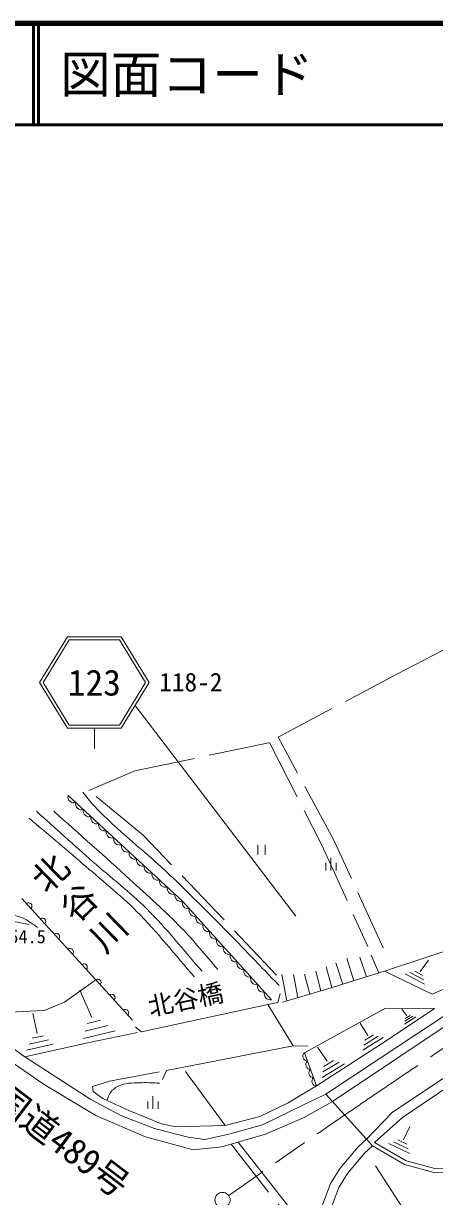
# Model space of a CAD drawing. Units: millimetres, scale not verified. Extents: x 40000 to 680000, y 20000 to 380000.
# Drawn here: x 116770 to 157301, y 264434 to 380000 of the extents above; entities that cross this region are included whole.
import ezdxf
from ezdxf.enums import TextEntityAlignment as Align

# ---------------------------------------------------------------- set-up
doc = ezdxf.new("R2010")
doc.units = ezdxf.units.MM
doc.header["$LTSCALE"] = 1000
doc.linetypes.add('CHAIN', pattern=[18.5, 12, -1.5, 3.5, -1.5])
doc.linetypes.add('DASHED', pattern=[7.5, 6, -1.5])
for name, color, linetype, lineweight in [('M-BGD', 7, 'Continuous', 13), ('M-BGD-EXST', 7, 'Continuous', 13), ('M-BMK', 2, 'CHAIN', 13), ('M-BMK-SRVR', 3, 'Continuous', 13), ('M-STR-HTXT', 7, 'Continuous', 13), ('M-STR-STR1', 1, 'Continuous', 13), ('M-STR-STRC', 7, 'Continuous', 13), ('M-TTL', 2, 'Continuous', 140), ('M-TTL-LINE', 7, 'Continuous', 50)]:
    doc.layers.add(name, color=color, linetype=linetype, lineweight=lineweight)
doc.layers.add('M-BMK-HTXT', color=7, linetype='Continuous')
doc.layers.add('M-TTL-TXT', color=7, linetype='Continuous')
doc.styles.add('@ＭＳ ゴシック', font='')
doc.styles.add('ＭＳ ゴシック', font='')
doc.styles.get('@ＭＳ ゴシック').set_extended_font_data('@MS Gothic')
doc.styles.get('ＭＳ ゴシック').set_extended_font_data('MS Gothic')

msp = doc.modelspace()

# ---------------------------------------------------------------- linework, layer by layer
at = {"layer": 'M-BGD', "linetype": 'DASHED'}
for p, q in [((153568, 315895), (166074, 322354)), ((141890, 309690), (153568, 315895)), ((127754, 306364), (141017, 309157)), ((141017, 309157), (146186, 299045)), ((147363, 299539), (141890, 309690)), ((123214, 304434), (127754, 306364)), ((128581, 300043), (123214, 304434)), ((141734, 286254), (128581, 300043)), ((152232, 288942), (147363, 299539)), ((146186, 299045), (150721, 289070)), ((117332, 291245), (111498, 292370)), ((120803, 283577), (123896, 285773)), ((118805, 282747), (120803, 283577)), ((115382, 282596), (118805, 282747)), ((137236, 269583), (146847, 257345))]:
    msp.add_line(p, q, dxfattribs=at)
at = {"layer": 'M-BGD'}
for p, q in [((132466, 293539), (121169, 303944)), ((127532, 281794), (116621, 293811)), ((141224, 283828), (132466, 293539)), ((164818, 290740), (152359, 286645)), ((148657, 287917), (149338, 285695)), ((149921, 288030), (150604, 286093)), ((151052, 288209), (151799, 286469)), ((145584, 286644), (146082, 284688)), ((146612, 287077), (147177, 285015)), ((146795, 284895), (152359, 286645)), ((147564, 287455), (148254, 285354)), ((152359, 286645), (157068, 284383)), ((156161, 286206), (155350, 286635)), ((155889, 286606), (156691, 287722)), ((142728, 283718), (142256, 286323)), ((143811, 284032), (143387, 286323)), ((144481, 286342), (144990, 284372)), ((156300, 285363), (154409, 286363)), ((156230, 285784), (154880, 286499)), ((157068, 284383), (161650, 286320)), ((123525, 282070), (122341, 284768)), ((141860, 283565), (142086, 284400)), ((142298, 283594), (146795, 284895)), ((147239, 273786), (164256, 285195)), ((128399, 280647), (140873, 283342)), ((140873, 283342), (141860, 283565)), ((140873, 283342), (143355, 279290)), ((151831, 278014), (159748, 283209)), ((118112, 280483), (117688, 282477)), ((144469, 278599), (152453, 282984)), ((152453, 282984), (157290, 282962)), ((157290, 282962), (152516, 279780)), ((154565, 282230), (154073, 282895)), ((155441, 282147), (154345, 281427)), ((155161, 282210), (154379, 281696)), ((154882, 282274), (154412, 281965)), ((125104, 281292), (122870, 280740)), ((124380, 281814), (123039, 281483)), ((127805, 281135), (128399, 280647)), ((150714, 280297), (149953, 281528)), ((111781, 280279), (118810, 275471)), ((114402, 279970), (116919, 278202)), ((119230, 279857), (117349, 279447)), ((118747, 280273), (117619, 280027)), ((125829, 280770), (122700, 279998)), ((123255, 279602), (128021, 280608)), ((152516, 279780), (145671, 275333)), ((152221, 280101), (150221, 278854)), ((151745, 280230), (150316, 279339)), ((151269, 280360), (150412, 279825)), ((116919, 278202), (123255, 279602)), ((119712, 279440), (117079, 278866)), ((143355, 279290), (130881, 276850)), ((144843, 279251), (143355, 279290)), ((145671, 275333), (144469, 278599)), ((146700, 277773), (145766, 279161)), ((116919, 278202), (123424, 273989)), ((148431, 277523), (146213, 276170)), ((147881, 277677), (146297, 276711)), ((147331, 277831), (146380, 277251)), ((146570, 274525), (151831, 278014)), ((160304, 277516), (153155, 272743)), ((130157, 276719), (125264, 275785)), ((130881, 276850), (130478, 275959)), ((132744, 276743), (136648, 271443)), ((154138, 272213), (160559, 276583)), ((118810, 275471), (123916, 272402)), ((125264, 275785), (123581, 275290)), ((123581, 275290), (123637, 274767)), ((142871, 273664), (145671, 275333)), ((123424, 273989), (126437, 272398)), ((123637, 274767), (124599, 274088)), ((124599, 274088), (127159, 272900)), ((144256, 273395), (146570, 274525)), ((127159, 272900), (130369, 271585)), ((140085, 272334), (142871, 273664)), ((140332, 271507), (144256, 273395)), ((144437, 272218), (147239, 273786)), ((153155, 272743), (150592, 270085)), ((123916, 272402), (128795, 270323)), ((126437, 272398), (129704, 271146)), ((130369, 271585), (131755, 271288)), ((136648, 271443), (140085, 272334)), ((140632, 270563), (144437, 272218)), ((151391, 269759), (154138, 272213)), ((129704, 271146), (133013, 270277)), ((131755, 271288), (136648, 271443)), ((134646, 270043), (136874, 270552)), ((136319, 269319), (140632, 270563)), ((136874, 270552), (140332, 271507)), ((154238, 270023), (154868, 271321)), ((128795, 270323), (133504, 269050)), ((133013, 270277), (134646, 270043)), ((133504, 269050), (136319, 269319)), ((150592, 270085), (151191, 269413)), ((154850, 268666), (152784, 269649)), ((154713, 269131), (153237, 269833)), ((154575, 269596), (153690, 270017))]:
    msp.add_line(p, q, dxfattribs=at)
for points in [[(154981, 244106), (148437, 254418), (146889, 257242), (146144, 259062), (145955, 261155), (146116, 263248), (147040, 265709), (147992, 267236), (149755, 269339), (150592, 270085)], [(155741, 244588), (149213, 254876), (147702, 257630), (147028, 259277), (146859, 261161), (147003, 263051), (147851, 265309), (148722, 266706), (150403, 268710), (151191, 269413)], [(151191, 269413), (154338, 267592), (157269, 266800), (163973, 266866)], [(151391, 269759), (154493, 267964), (157320, 267200), (163969, 267266)]]:
    msp.add_lwpolyline(points, dxfattribs=at)
for centre, radius, start, end in [((121740, 303808), 587, 166.61064, 288.09135), ((122493, 303115), 587, 166.61064, 288.09135), ((123246, 302421), 587, 166.61064, 288.09135), ((124000, 301727), 587, 166.61064, 288.09135), ((124753, 301034), 587, 166.61064, 288.09135), ((125506, 300340), 587, 166.61064, 288.09135), ((126259, 299646), 587, 166.61064, 288.09135), ((127012, 298953), 587, 166.61064, 288.09135), ((127765, 298259), 587, 166.61064, 288.09135), ((128518, 297565), 587, 166.61064, 288.09135), ((129271, 296872), 587, 166.61064, 288.09135), ((130024, 296178), 587, 166.61064, 288.09135), ((130777, 295484), 587, 166.61064, 288.09135), ((131530, 294790), 587, 166.61064, 288.09135), ((132284, 294097), 587, 166.61064, 288.09135), ((133004, 293347), 572, 160.41543, 283.6776), ((117273, 293033), 341, 319.08164, 125.39186), ((133678, 292600), 572, 160.41543, 283.6776), ((118637, 291531), 341, 319.08164, 125.39186), ((134352, 291853), 572, 160.41543, 283.6776), ((135025, 291106), 572, 160.41543, 283.6776), ((120000, 290028), 341, 319.08164, 125.39186), ((135699, 290359), 572, 160.41543, 283.6776), ((136373, 289612), 572, 160.41543, 283.6776), ((137046, 288866), 572, 160.41543, 283.6776), ((121364, 288526), 341, 319.08164, 125.39186), ((137720, 288119), 572, 160.41543, 283.6776), ((122728, 287024), 341, 319.08164, 125.39186), ((138394, 287372), 572, 160.41543, 283.6776), ((139067, 286625), 572, 160.41543, 283.6776), ((124092, 285522), 341, 319.08164, 125.39186), ((139741, 285878), 572, 160.41543, 283.6776), ((125456, 284020), 341, 319.08164, 125.39186), ((140415, 285131), 572, 160.41543, 283.6776), ((141088, 284384), 572, 160.41543, 283.6776), ((126820, 282517), 341, 319.08164, 125.39186), ((144775, 278248), 466, 131.03411, 269.36963), ((145075, 277432), 466, 131.03411, 269.36963), ((145376, 276615), 466, 131.03411, 269.36963), ((145677, 275798), 466, 131.03411, 269.36963)]:
    msp.add_arc(centre, radius, start, end, dxfattribs=at)
for points, knots in [([(141977, 285222), (140172, 287089), (138387, 288976), (136561, 290822), (134820, 292582), (133073, 294336), (131278, 296041), (128800, 298395), (126059, 300478), (123705, 302957), (123314, 303368), (122984, 303834), (122623, 304272)], [0, 0, 0, 0, 1, 1, 1, 2, 2, 2, 3, 3, 3, 4, 4, 4, 4]), ([(117334, 301705), (119080, 300220), (120840, 298751), (122573, 297250), (124384, 295682), (126269, 294192), (127962, 292498), (129981, 290478), (131738, 288213), (133626, 286070)], [0, 0, 0, 0, 1, 1, 1, 2, 2, 2, 3, 3, 3, 3]), ([(134390, 286622), (132565, 288680), (130869, 290859), (128916, 292795), (127251, 294447), (125372, 295868), (123613, 297420), (121751, 299063), (119908, 300729), (118055, 302384)], [0, 0, 0, 0, 1, 1, 1, 2, 2, 2, 3, 3, 3, 3]), ([(119752, 302405), (122269, 300149), (124814, 297924), (127304, 295638), (128999, 294081), (130732, 292561), (132332, 290907), (133597, 289600), (134736, 288178), (135938, 286813)], [0, 0, 0, 0, 1, 1, 1, 2, 2, 2, 3, 3, 3, 3]), ([(118160, 290950), (117691, 291247), (117266, 291629), (116752, 291842), (115558, 292338), (114223, 292382), (112969, 292697), (111598, 293042), (110217, 293365), (108883, 293832), (107293, 294388), (105770, 295120), (104235, 295812), (103527, 296130), (102833, 296478), (102132, 296811)], [0, 0, 0, 0, 1, 1, 1, 2, 2, 2, 3, 3, 3, 4, 4, 4, 5, 5, 5, 5]), ([(124980, 273911), (125132, 274207), (125215, 274551), (125437, 274800), (125684, 275076), (126014, 275289), (126361, 275416), (127033, 275660), (127778, 275619), (128492, 275648), (129053, 275672), (129615, 275619), (130177, 275604)], [0, 0, 0, 0, 1, 1, 1, 2, 2, 2, 3, 3, 3, 4, 4, 4, 4])]:
    msp.add_open_spline(points, degree=3, knots=knots, dxfattribs=at)
at = {"layer": 'M-BGD-EXST'}
for p, q in [((139863, 299081), (139863, 298081)), ((140613, 299081), (140613, 298081)), ((146591, 297318), (146591, 296568)), ((147091, 297818), (147091, 296568)), ((147591, 297318), (147591, 296568)), ((129538, 274308), (129538, 273058)), ((129038, 273808), (129038, 273058)), ((130038, 273808), (130038, 273058))]:
    msp.add_line(p, q, dxfattribs=at)
at = {"layer": 'M-BMK'}
msp.add_arc((713214, -552783), 1000000, 119.64808, 125.18379, dxfattribs=at)
at = {"layer": 'M-BMK-SRVR'}
msp.add_circle((136400, 264093), 750, dxfattribs=at)
at = {"layer": 'M-STR-HTXT'}
msp.add_line((151494, 267466), (168854, 240618), dxfattribs=at)
at = {"layer": 'M-STR-STR1'}
for p, q in [((146570, 274525), (150592, 270085)), ((137950, 269789), (146114, 259392))]:
    msp.add_line(p, q, dxfattribs=at)
at = {"layer": 'M-STR-STRC'}
for p, q in [((121126, 319567), (118362, 315067)), ((121294, 319267), (118714, 315067)), ((121126, 319567), (126398, 319567)), ((121294, 319267), (126230, 319267)), ((128810, 315067), (126230, 319267)), ((129162, 315067), (126398, 319567)), ((118362, 315067), (121126, 310567)), ((118714, 315067), (121294, 310867)), ((126230, 310867), (128810, 315067)), ((126398, 310567), (129162, 315067)), ((143632, 292062), (127780, 312817)), ((121126, 310567), (126398, 310567)), ((121294, 310867), (126230, 310867)), ((123762, 310567), (123762, 308567))]:
    msp.add_line(p, q, dxfattribs=at)
at = {"layer": 'M-TTL'}
msp.add_line((680000, 380000), (40000, 380000), dxfattribs=at)
at = {"layer": 'M-TTL-LINE'}
for p, q in [((117750, 380000), (117750, 370000)), ((118250, 380000), (118250, 370000)), ((40000, 370000), (680000, 370000))]:
    msp.add_line(p, q, dxfattribs=at)

# ---------------------------------------------------------------- texts
at = {"layer": 'M-BGD-EXST', "style": 'ＭＳ ゴシック'}
msp.add_text('154.5', height=1320, dxfattribs=at).set_placement((114486, 288991), align=Align.BOTTOM_LEFT)
at = {"layer": 'M-BMK-HTXT', "style": 'ＭＳ ゴシック'}
for s, height, rotation, p in [('北谷橋', 1833, 11.617, (129381, 281663)), ('一般国道489号', 2566, 322.734, (107414, 277324))]:
    msp.add_text(s, height=height, rotation=rotation, dxfattribs=at).set_placement(p, align=Align.BOTTOM_LEFT)
at = {"layer": 'M-BMK-HTXT', "insert": (126592, 288661), "char_height": 2566, "attachment_point": 6, "rotation": 314.304, "style": '@ＭＳ ゴシック'}
msp.add_mtext('\\T1.17;北谷川', dxfattribs=at)
at = {"layer": 'M-STR-STRC', "style": 'ＭＳ ゴシック'}
msp.add_text('123', height=2566, dxfattribs=at).set_placement((123762, 315067), align=Align.MIDDLE_CENTER)
msp.add_text('118-2', height=1833, dxfattribs=at).set_placement((130154, 313648), align=Align.BOTTOM_LEFT)
at = {"layer": 'M-TTL-TXT', "style": 'ＭＳ ゴシック'}
msp.add_text('図面コード', height=3666, dxfattribs=at).set_placement((120380, 375000), align=Align.MIDDLE_LEFT)

doc.saveas('drawing.dxf')
